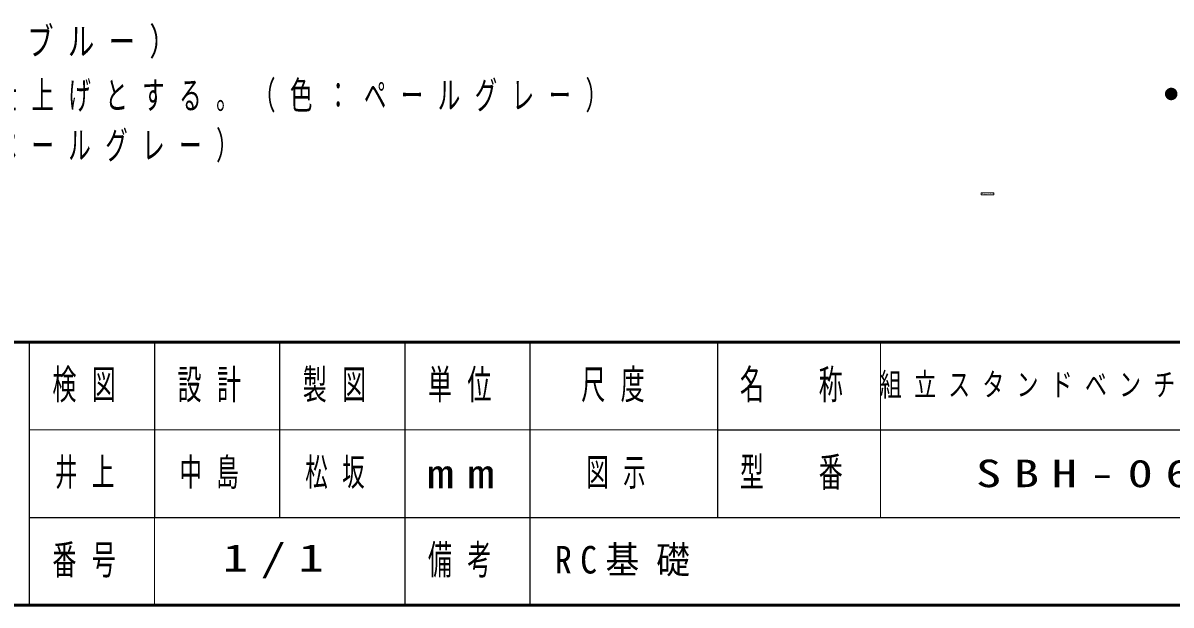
# Model space of a CAD drawing. Units: millimetres on the paper, with parts at other scales. Extents: x -365 to 0, y -19 to 257.
# Drawn here: x -238 to -146.3, y 0 to 46.5 of the extents above; entities that cross this region are included whole.
import ezdxf

# ---------------------------------------------------------------- set-up
doc = ezdxf.new("R2010")
doc.units = ezdxf.units.MM
doc.layers.add('LY_1', color=7, linetype='Continuous', lineweight=25)
doc.layers.add('LY_2', color=7, linetype='Continuous', lineweight=13)
doc.layers.add('LY_3', color=7, linetype='Continuous')
doc.styles.add('ＭＳ ゴシック', font='')
doc.styles.get('ＭＳ ゴシック').set_extended_font_data('MS Gothic')

# ---------------------------------------------------------------- blocks, each defined once
blk = doc.blocks.new('filled_dot')
at = {"color": 0, "linetype": 'Continuous', "lineweight": -2, "const_width": 1.25}
blk.add_lwpolyline([(-0.625, 0, 1), (0.625, 0, 1)], format="xyb", close=True, dxfattribs=at)

msp = doc.modelspace()

# ---------------------------------------------------------------- linework, layer by layer
at = {"layer": 'LY_1', "lineweight": 13}
for p, q in [((-161.458, 32.938), (-161.458, 32.775)), ((-160.442, 32.938), (-161.458, 32.938)), ((-161.458, 32.775), (-160.442, 32.775)), ((-160.442, 32.775), (-160.442, 32.938))]:
    msp.add_line(p, q, dxfattribs=at)
at = {"layer": 'LY_2', "lineweight": 50}
for p, q in [((-365, 21), (0, 21)), ((-365, 0), (0, 0))]:
    msp.add_line(p, q, dxfattribs=at)
at = {"layer": 'LY_2', "color": 211, "lineweight": 25}
for p, q in [((-237.5, 21), (-237.5, 0)), ((-227.5, 21), (-227.5, 7)), ((-217.5, 21), (-217.5, 7)), ((-207.5, 21), (-207.5, 0)), ((-197.5, 21), (-197.5, 7)), ((-182.5, 21), (-182.5, 7)), ((-182.5, 14), (-70, 14)), ((-237.5, 7), (0, 7))]:
    msp.add_line(p, q, dxfattribs=at)
at = {"layer": 'LY_2'}
for p, q in [((-169.5, 21), (-169.5, 7)), ((-237.5, 14), (-182.5, 14)), ((-227.5, 7), (-227.5, 0))]:
    msp.add_line(p, q, dxfattribs=at)
at = {"layer": 'LY_2', "lineweight": 25}
msp.add_line((-197.5, 7), (-197.5, 0), dxfattribs=at)

# ---------------------------------------------------------------- block references
at = {"layer": 'LY_1', "lineweight": 13, "xscale": 0.4, "yscale": 0.4}
msp.add_blockref('filled_dot', (-146.264, 40.836), dxfattribs=at)

# ---------------------------------------------------------------- texts
at = {"layer": 'LY_1', "style": 'ＭＳ ゴシック'}
for s, insert, char_height, attachment_point in [('\\T1.55;\\W0.7;ベンチ材は、発泡PVC(硬質塩化ビニール：1.8倍発泡)押し出し成形品とする。（色：ブルー）', (-361.29, 43.353), 2.199, 7), ('\\T1.64;\\W0.6;鋼材は、電気亜鉛メッキ処理の上、ポリエステル樹脂粉体塗装またはウレタン樹脂塗料塗装仕上げとする。（色：ペールグレー）', (-361.29, 39.353), 2.199, 7), ('\\T1.64;\\W0.6;ポストキャップは、アルミへら絞りとし、ポリエステル樹脂粉体塗装仕上げとする。（色：ペールグレー）', (-361.29, 35.353), 2.199, 7), ('\\T1.57;\\W0.7;標準断面図\u3000Ｓ＝１／50', (-160.95, 32.856), 0.05865, 5), ('\\T1.64;\\W0.6;井上', (-232.5, 10.5), 2.199, 5), ('\\T1.64;\\W0.6;中島', (-225.5, 10.5), 2.199, 4), ('\\T1.5;\\W0.9;RC基礎', (-195.5, 3.5), 2.199, 4)]:
    msp.add_mtext(s, dxfattribs=dict(at, insert=insert, char_height=char_height, attachment_point=attachment_point))
at = {"layer": 'LY_2', "color": 4, "char_height": 2.346, "attachment_point": 5, "style": 'ＭＳ ゴシック'}
for s, insert in [('\\T1.64;\\W0.6;検図', (-232.5, 17.5)), ('\\T1.64;\\W0.6;設計', (-222.5, 17.5)), ('\\T1.64;\\W0.6;製図', (-212.5, 17.5)), ('\\T1.64;\\W0.6;単位', (-202.5, 17.5)), ('\\T1.64;\\W0.6;尺度', (-190.25, 17.5)), ('\\T1.64;\\W0.6;名\u3000称', (-176, 17.5)), ('\\T1.64;\\W0.6;型\u3000番', (-176, 10.5)), ('\\T1.5;\\W1.35;mm', (-202.5, 10.5)), ('\\T1.64;\\W0.6;番号', (-232.5, 3.5)), ('\\T1.64;\\W0.6;備考', (-202.5, 3.5))]:
    msp.add_mtext(s, dxfattribs=dict(at, insert=insert))
at = {"layer": 'LY_3', "style": 'ＭＳ ゴシック'}
for s, insert, char_height, attachment_point in [('\\T1.56;\\W0.7;組立スタンドベンチ（172人用）', (-149.75, 17.5), 1.833, 5), ('\\T1.64;\\W0.6;松坂', (-212.5, 10.5), 2.199, 5), ('\\T1.64;\\W0.6;図示', (-193, 10.5), 2.199, 4), ('\\T1.5;\\W1.35;SBH-0608', (-149.75, 10.5), 2.199, 5), ('\\T1.5;\\W1.35;1/1', (-217.5, 3.5), 2.199, 5)]:
    msp.add_mtext(s, dxfattribs=dict(at, insert=insert, char_height=char_height, attachment_point=attachment_point))

doc.saveas('drawing.dxf')
